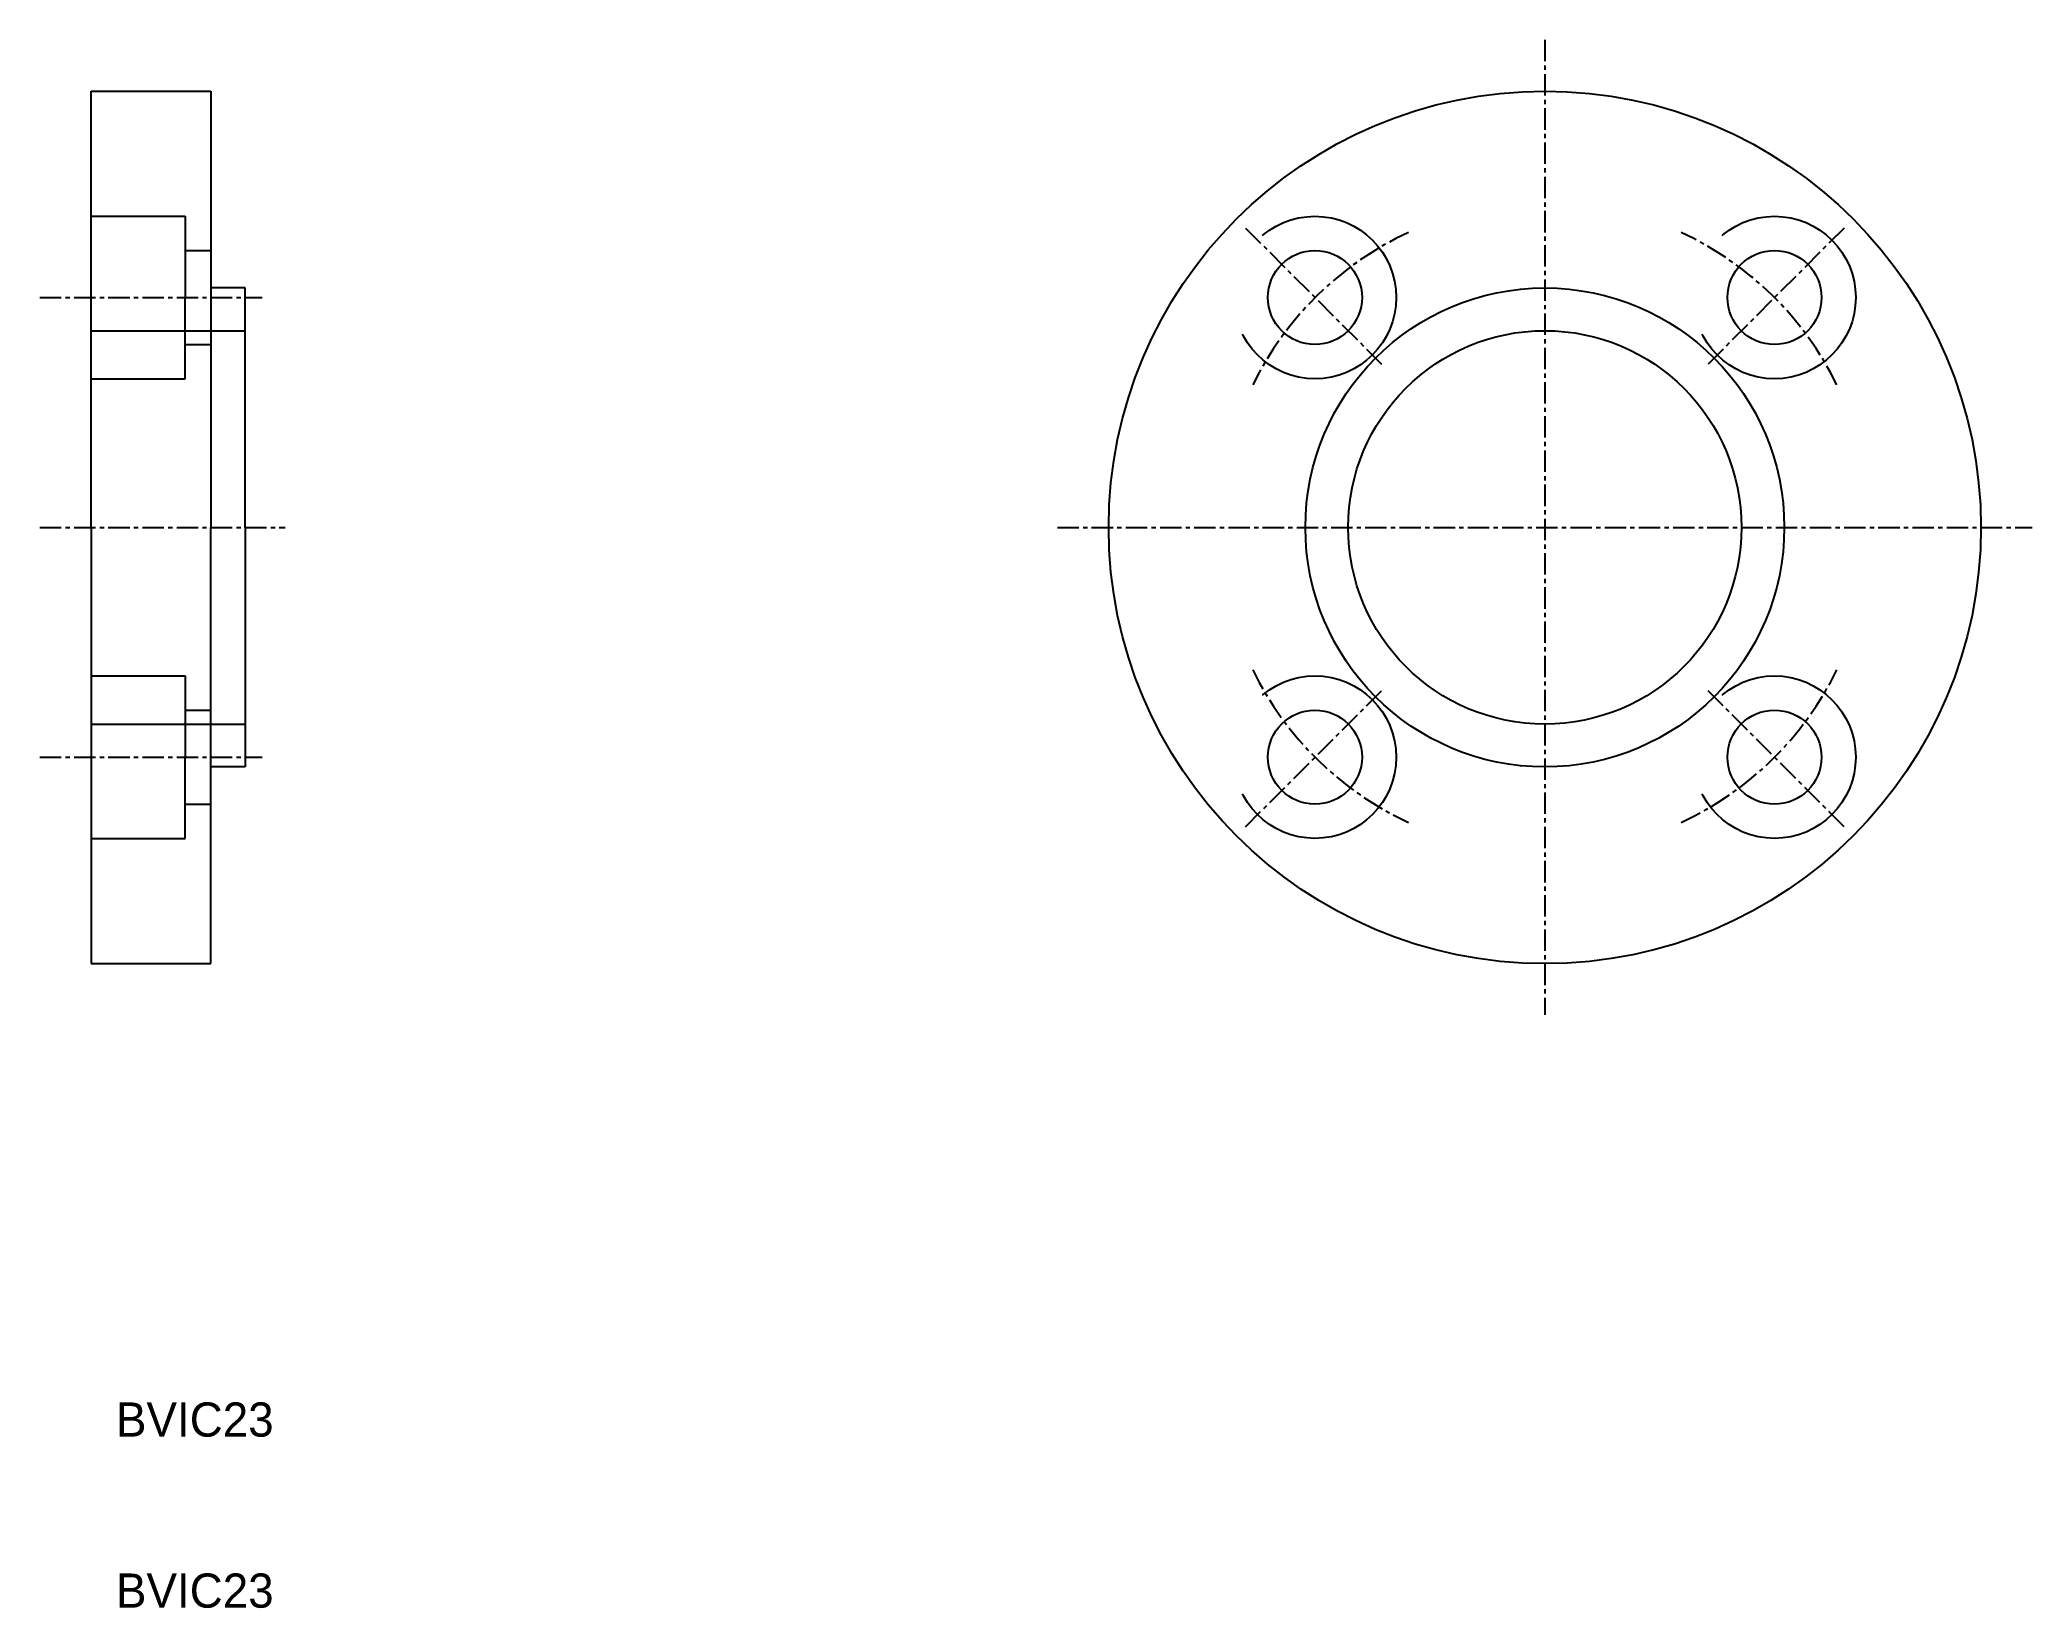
# Model space of a CAD drawing. Extents: x 156 to 272, y 90 to 182.
import ezdxf

# ---------------------------------------------------------------- set-up
doc = ezdxf.new("R2010")
doc.units = 0
doc.linetypes.add('CENTER', pattern=[2, 1.25, -0.25, 0.25, -0.25])
doc.linetypes.add('DASHED', pattern=[19.05, 12.7, -6.35])
doc.layers.get('0').update_dxf_attribs({"linetype": 'CONTINUOUS'})
doc.layers.add('CENTER', color=1, linetype='CENTER')

msp = doc.modelspace()

# ---------------------------------------------------------------- linework, layer by layer
for p, q in [((158.59, 153.13), (158.59, 178.63)), ((158.59, 178.63), (165.59, 178.63)), ((165.59, 178.63), (165.59, 153.13)), ((167.59, 167.13), (165.59, 167.13)), ((167.59, 153.13), (167.59, 167.13)), ((158.59, 153.13), (158.59, 127.63)), ((165.59, 127.63), (165.59, 153.13)), ((167.59, 153.13), (167.59, 139.13)), ((167.59, 139.13), (165.59, 139.13)), ((158.59, 127.63), (165.59, 127.63))]:
    msp.add_line(p, q)
at = {"color": 3, "linetype": 'DASHED'}
for p, q in [((158.59, 171.32), (164.09, 171.32)), ((164.09, 171.32), (164.09, 166.57)), ((164.09, 169.32), (165.59, 169.32)), ((164.09, 161.82), (164.09, 166.57)), ((158.59, 164.63), (167.59, 164.63)), ((164.09, 163.82), (165.59, 163.82)), ((158.59, 161.82), (164.09, 161.82)), ((158.59, 144.45), (164.09, 144.45)), ((164.09, 144.45), (164.09, 139.7)), ((164.09, 142.45), (165.59, 142.45)), ((158.59, 141.63), (167.59, 141.63)), ((164.09, 134.95), (164.09, 139.7)), ((164.09, 136.95), (165.59, 136.95)), ((158.59, 134.95), (164.09, 134.95))]:
    msp.add_line(p, q, dxfattribs=at)
for centre, radius in [((243.59, 153.13), 25.5), ((230.15, 166.57), 2.75), ((230.15, 166.57), 2.75), ((257.02, 166.57), 2.75), ((257.02, 166.57), 2.75), ((243.59, 153.13), 14), ((243.59, 153.13), 11.5), ((230.15, 139.7), 2.75), ((230.15, 139.7), 2.75), ((257.02, 139.7), 2.75), ((257.02, 139.7), 2.75)]:
    msp.add_circle(centre, radius)
for centre in [(230.15, 166.57), (257.02, 166.57), (230.15, 139.7), (257.02, 139.7)]:
    msp.add_circle(centre, 4.75, dxfattribs=at)
at = {"layer": 'CENTER', "color": 1, "linetype": 'CENTER'}
for p, q in [((243.59, 181.63), (243.59, 124.63)), ((226.09, 170.63), (234.22, 162.5)), ((226.09, 170.63), (234.22, 162.5)), ((261.09, 170.63), (252.96, 162.5)), ((261.09, 170.63), (252.96, 162.5)), ((155.59, 166.57), (168.59, 166.57)), ((155.59, 153.13), (169.93, 153.13)), ((215.09, 153.13), (272.09, 153.13)), ((226.09, 135.63), (234.22, 143.76)), ((226.09, 135.63), (234.22, 143.76)), ((261.09, 135.63), (252.96, 143.76)), ((261.09, 135.63), (252.96, 143.76)), ((155.59, 139.7), (168.59, 139.7))]:
    msp.add_line(p, q, dxfattribs=at)
for start, end in [(114.8181, 153.9883), (26.0117, 65.1819), (206.0117, 245.1819), (294.8181, 333.9883)]:
    msp.add_arc((243.59, 153.13), 19, start, end, dxfattribs=at)

# ---------------------------------------------------------------- texts
for p in [(160.04, 99.98), (160.04, 89.98)]:
    msp.add_text('BVIC23', height=2).set_placement(p)

doc.saveas('drawing.dxf')
